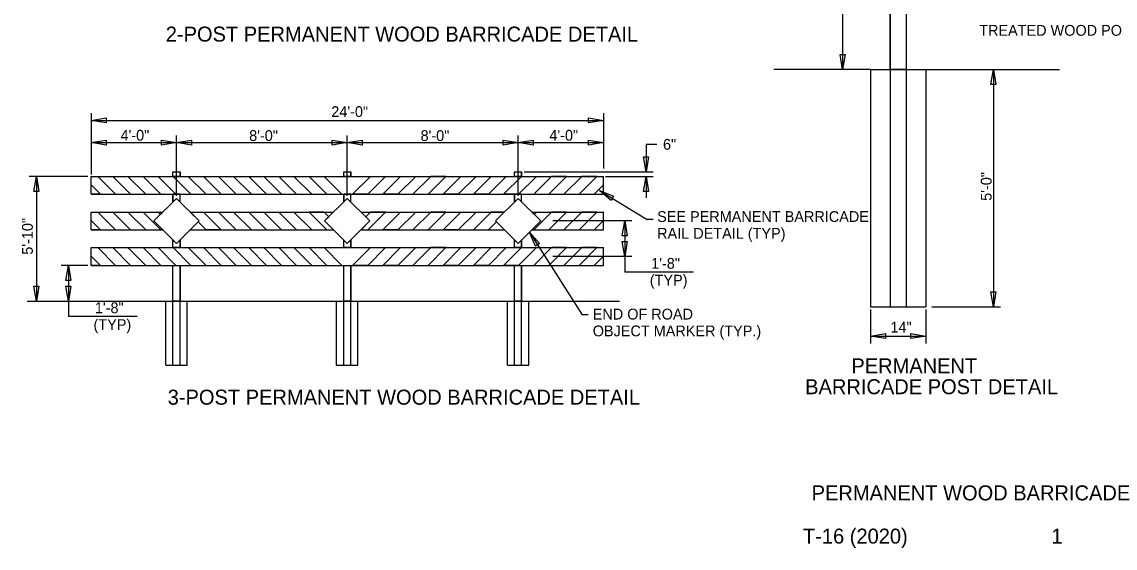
# Model space of a CAD drawing. Extents: x 1.2 to 17.3, y 0.6 to 10.2.
# Drawn here: x 1.19 to 10.31, y 0.57 to 4.96 of the extents above; entities that cross this region are included whole.
import ezdxf

# ---------------------------------------------------------------- set-up
doc = ezdxf.new("R2010")
doc.units = 0
for name, color, linetype in [('1000 STD_ Prop Object Lines', 7, 'Continuous'), ('1001 STD_ Prop Hidden Lines', 7, 'Continuous'), ('1002 STD_ Exist Object Lines', 7, 'Continuous'), ('1003 STD_ Exist Hidden Lines', 7, 'Continuous'), ('1004 STD_ Center Lines', 7, 'Continuous'), ('1005 STD_ Dimension Lines', 7, 'Continuous'), ('1006 STD_ Title Block Titles', 7, 'Continuous'), ('1007 STD_ SubTitles', 7, 'Continuous'), ('1009 STD_ Shading', 7, 'Continuous')]:
    doc.layers.add(name, color=color, linetype=linetype)

msp = doc.modelspace()

# ---------------------------------------------------------------- linework, layer by layer
at = {"layer": '1002 STD_ Exist Object Lines'}
for p, q in [((8.0361, 6.8711), (8.0361, 4.5642)), ((9.2932, 4.5642), (9.2932, 2.5868)), ((1.771, 4.2002), (1.771, 3.6908)), ((6.0425, 4.2002), (6.0425, 3.7404)), ((1.771, 4.1402), (6.0425, 4.1402)), ((1.771, 3.9556), (2.4829, 3.9556)), ((2.4829, 3.9556), (3.9067, 3.9556)), ((3.9067, 3.9556), (5.3306, 3.9556)), ((5.3306, 3.9556), (6.0425, 3.9556)), ((6.3981, 3.94), (6.3981, 3.7115)), ((6.4871, 3.94), (6.3981, 3.94)), ((1.7423, 3.673), (1.2551, 3.673)), ((1.3151, 3.673), (1.3151, 2.6348)), ((5.3827, 3.7115), (6.4581, 3.7115)), ((6.0599, 3.673), (6.4581, 3.673)), ((6.3981, 3.673), (6.3981, 3.495)), ((6.0099, 3.557), (6.4058, 3.3138)), ((6.2201, 3.3022), (6.2201, 3.0056)), ((6.4561, 3.3138), (6.4058, 3.3138)), ((5.4248, 3.2079), (5.8637, 2.521)), ((1.7423, 2.9314), (1.5221, 2.9314)), ((1.5821, 2.9314), (1.5821, 2.6348)), ((6.2201, 3.0056), (6.2201, 2.8752)), ((6.7931, 2.8752), (6.2201, 2.8752)), ((1.5821, 2.6348), (1.5821, 2.5045)), ((8.2688, 2.5641), (8.2688, 2.282)), ((8.7302, 2.5641), (8.7302, 2.282)), ((8.7815, 2.5868), (9.3532, 2.5868)), ((2.1551, 2.5045), (1.5821, 2.5045)), ((5.9141, 2.521), (5.8637, 2.521)), ((8.2688, 2.342), (8.7302, 2.342))]:
    msp.add_line(p, q, dxfattribs=at)
for points in [[(8.0569, 4.6892), (8.0361, 4.5642), (8.0153, 4.6892)], [(9.2724, 4.4392), (9.2932, 4.5642), (9.314, 4.4392)], [(1.896, 4.1194), (1.771, 4.1402), (1.896, 4.161)], [(5.9175, 4.161), (6.0425, 4.1402), (5.9175, 4.1194)], [(1.896, 3.9348), (1.771, 3.9556), (1.896, 3.9764)], [(2.3579, 3.9764), (2.4829, 3.9556), (2.3579, 3.9348)], [(2.6079, 3.9348), (2.4829, 3.9556), (2.6079, 3.9764)], [(3.7817, 3.9764), (3.9067, 3.9556), (3.7817, 3.9348)], [(4.0317, 3.9348), (3.9067, 3.9556), (4.0317, 3.9764)], [(5.2056, 3.9764), (5.3306, 3.9556), (5.2056, 3.9348)], [(5.4556, 3.9348), (5.3306, 3.9556), (5.4556, 3.9764)], [(5.9175, 3.9764), (6.0425, 3.9556), (5.9175, 3.9348)], [(6.4189, 3.8365), (6.3981, 3.7115), (6.3773, 3.8365)], [(1.2943, 3.548), (1.3151, 3.673), (1.3359, 3.548)], [(6.3773, 3.548), (6.3981, 3.673), (6.4189, 3.548)], [(6.1056, 3.4739), (6.0099, 3.557), (6.1273, 3.5093)], [(6.1993, 3.1772), (6.2201, 3.3022), (6.2409, 3.1772)], [(5.4746, 3.0914), (5.4248, 3.2079), (5.5097, 3.1138)], [(6.2409, 3.1306), (6.2201, 3.0056), (6.1993, 3.1306)], [(1.5613, 2.8064), (1.5821, 2.9314), (1.6029, 2.8064)], [(1.3359, 2.7598), (1.3151, 2.6348), (1.2943, 2.7598)], [(1.6029, 2.7598), (1.5821, 2.6348), (1.5613, 2.7598)], [(9.314, 2.7118), (9.2932, 2.5868), (9.2724, 2.7118)], [(8.3938, 2.3212), (8.2688, 2.342), (8.3938, 2.3628)], [(8.6052, 2.3628), (8.7302, 2.342), (8.6052, 2.3212)]]:
    msp.add_lwpolyline(points, close=True, dxfattribs=at)
at = {"layer": '1004 STD_ Center Lines'}
for p, q in [((8.2688, 4.5642), (7.462, 4.5642)), ((8.7302, 4.5642), (9.8456, 4.5642)), ((1.2385, 2.6348), (6.1767, 2.6348))]:
    msp.add_line(p, q, dxfattribs=at)
at = {"layer": '1005 STD_ Dimension Lines'}
for p, q in [((8.4336, 7.0524), (8.4336, 4.5642)), ((8.5654, 7.0688), (8.5654, 4.5642)), ((8.2688, 4.5642), (8.7302, 4.5642)), ((8.2688, 4.5642), (8.2688, 2.5868)), ((8.7302, 4.5642), (8.7302, 2.5868)), ((1.771, 3.673), (6.0425, 3.673)), ((1.771, 3.5247), (1.771, 3.673)), ((2.4532, 3.7115), (2.5126, 3.7115)), ((2.4532, 3.673), (2.4532, 3.7115)), ((2.5126, 3.673), (2.5126, 3.7115)), ((3.8771, 3.7115), (3.9364, 3.7115)), ((3.8771, 3.673), (3.8771, 3.7115)), ((3.9364, 3.673), (3.9364, 3.7115)), ((5.3009, 3.7115), (5.3602, 3.7115)), ((5.3009, 3.673), (5.3009, 3.7115)), ((5.3602, 3.673), (5.3602, 3.7115)), ((6.0425, 3.5247), (6.0425, 3.673)), ((1.771, 3.5247), (6.0425, 3.5247)), ((2.4532, 3.4613), (2.4532, 3.5247)), ((2.5126, 3.4614), (2.5126, 3.5247)), ((3.8771, 3.4613), (3.8771, 3.5247)), ((3.9364, 3.4614), (3.9364, 3.5247)), ((5.3009, 3.4613), (5.3009, 3.5247)), ((5.3602, 3.4614), (5.3602, 3.5247)), ((1.771, 3.3764), (2.3683, 3.3764)), ((1.771, 3.2281), (1.771, 3.3764)), ((2.5975, 3.3764), (3.7921, 3.3764)), ((4.0213, 3.3764), (5.2159, 3.3764)), ((5.4452, 3.3764), (6.0425, 3.3764)), ((6.0425, 3.2281), (6.0425, 3.3764)), ((1.771, 3.2281), (2.3683, 3.2281)), ((2.5975, 3.2281), (3.7921, 3.2281)), ((4.0213, 3.2281), (5.2159, 3.2281)), ((5.4452, 3.2281), (6.0425, 3.2281)), ((2.4532, 3.0798), (2.4532, 3.1432)), ((2.5126, 3.0798), (2.5126, 3.1431)), ((3.8771, 3.0798), (3.8771, 3.1432)), ((3.9364, 3.0798), (3.9364, 3.1431)), ((5.3009, 3.0798), (5.3009, 3.1432)), ((5.3602, 3.0798), (5.3602, 3.1431)), ((1.771, 3.0798), (6.0425, 3.0798)), ((1.771, 2.9314), (1.771, 3.0798)), ((6.0425, 2.9314), (6.0425, 3.0798)), ((1.771, 2.9314), (6.0425, 2.9314)), ((2.4532, 2.6348), (2.4532, 2.9314)), ((2.5126, 2.6348), (2.5126, 2.9314)), ((3.8771, 2.6348), (3.8771, 2.9314)), ((3.9364, 2.6348), (3.9364, 2.9314)), ((5.3009, 2.6348), (5.3009, 2.9314)), ((5.3602, 2.6348), (5.3602, 2.9314)), ((2.3939, 2.1009), (2.3939, 2.6348)), ((2.5719, 2.1009), (2.5719, 2.6348)), ((3.8177, 2.1009), (3.8177, 2.6348)), ((3.9957, 2.1009), (3.9957, 2.6348)), ((5.2416, 2.1009), (5.2416, 2.6348)), ((5.4195, 2.1009), (5.4195, 2.6348)), ((8.2688, 2.5868), (8.7302, 2.5868)), ((2.3939, 2.1009), (2.5719, 2.1009)), ((3.8177, 2.1009), (3.9957, 2.1009)), ((5.2416, 2.1009), (5.4195, 2.1009))]:
    msp.add_line(p, q, dxfattribs=at)
for points in [[(2.2941, 3.3022), (2.4829, 3.491), (2.6717, 3.3022), (2.4829, 3.1135)], [(3.7179, 3.3022), (3.9067, 3.491), (4.0955, 3.3022), (3.9067, 3.1135)], [(5.1418, 3.3022), (5.3306, 3.491), (5.5193, 3.3022), (5.3306, 3.1135)]]:
    msp.add_lwpolyline(points, close=True, dxfattribs=at)
at = {"layer": '1006 STD_ Title Block Titles'}
for p, q in [((2.4829, 3.5111), (2.4829, 4.0156)), ((3.9067, 3.5111), (3.9067, 4.0156)), ((5.3306, 3.5111), (5.3306, 4.0156)), ((6.2801, 3.3022), (5.6214, 3.3022)), ((6.2801, 3.0056), (5.6214, 3.0056))]:
    msp.add_line(p, q, dxfattribs=at)
at = {"layer": '1007 STD_ SubTitles'}
for p, q in [((8.4336, 4.5642), (8.4336, 2.5868)), ((8.5654, 4.5642), (8.5654, 2.5868)), ((2.4532, 2.1009), (2.4532, 2.6348)), ((2.5126, 2.1009), (2.5126, 2.6348)), ((3.8771, 2.1009), (3.8771, 2.6348)), ((3.9364, 2.1009), (3.9364, 2.6348)), ((5.3009, 2.1009), (5.3009, 2.6348)), ((5.3602, 2.1009), (5.3602, 2.6348))]:
    msp.add_line(p, q, dxfattribs=at)
at = {"layer": '1009 STD_ Shading'}
for p, q in [((1.8262, 3.673), (1.9745, 3.5247)), ((2.1003, 3.5247), (1.952, 3.673)), ((2.2262, 3.5247), (2.0779, 3.673)), ((2.0779, 3.673), (2.2037, 3.673)), ((2.2037, 3.673), (2.352, 3.5247)), ((2.3296, 3.673), (2.4779, 3.5247)), ((2.6037, 3.5247), (2.4554, 3.673)), ((2.5813, 3.673), (2.7296, 3.5247)), ((2.8554, 3.5247), (2.7071, 3.673)), ((2.833, 3.673), (2.9813, 3.5247)), ((3.1071, 3.5247), (2.9588, 3.673)), ((3.0847, 3.673), (3.233, 3.5247)), ((3.3588, 3.5247), (3.2105, 3.673)), ((3.4847, 3.5247), (3.3364, 3.673)), ((3.3364, 3.673), (3.4622, 3.673)), ((3.4622, 3.673), (3.6105, 3.5247)), ((3.7364, 3.5247), (3.5881, 3.673)), ((3.5881, 3.673), (3.7139, 3.673)), ((3.7139, 3.673), (3.8622, 3.5247)), ((3.9512, 3.5247), (4.0995, 3.673)), ((4.2254, 3.673), (4.0771, 3.5247)), ((4.2029, 3.5247), (4.3512, 3.673)), ((4.4771, 3.673), (4.3288, 3.5247)), ((4.6029, 3.673), (4.4546, 3.5247)), ((4.5805, 3.5247), (4.7288, 3.673)), ((4.7288, 3.673), (4.6029, 3.673)), ((4.7063, 3.5247), (4.8546, 3.673)), ((4.9805, 3.673), (4.8322, 3.5247)), ((4.958, 3.5247), (5.1063, 3.673)), ((5.2322, 3.673), (5.0839, 3.5247)), ((5.2097, 3.5247), (5.358, 3.673)), ((5.4839, 3.673), (5.3356, 3.5247)), ((5.6097, 3.673), (5.4614, 3.5247)), ((5.5873, 3.5247), (5.7356, 3.673)), ((5.7356, 3.673), (5.6097, 3.673)), ((5.8614, 3.673), (5.7131, 3.5247)), ((5.839, 3.5247), (5.9873, 3.673)), ((5.9873, 3.673), (5.8614, 3.673)), ((1.9745, 3.5247), (2.1003, 3.5247)), ((2.4779, 3.5247), (2.6037, 3.5247)), ((2.7296, 3.5247), (2.8554, 3.5247)), ((2.9813, 3.5247), (3.1071, 3.5247)), ((3.233, 3.5247), (3.3588, 3.5247)), ((4.0771, 3.5247), (3.9512, 3.5247)), ((4.3288, 3.5247), (4.2029, 3.5247)), ((4.8322, 3.5247), (4.7063, 3.5247)), ((5.0839, 3.5247), (4.958, 3.5247)), ((5.3356, 3.5247), (5.2097, 3.5247)), ((1.8262, 3.3764), (1.9745, 3.2281)), ((2.1003, 3.2281), (1.952, 3.3764)), ((2.2262, 3.2281), (2.0779, 3.3764)), ((2.0779, 3.3764), (2.2037, 3.3764)), ((2.2037, 3.3764), (2.352, 3.2281)), ((2.833, 3.3764), (2.9813, 3.2281)), ((3.1071, 3.2281), (2.9588, 3.3764)), ((3.0847, 3.3764), (3.233, 3.2281)), ((3.3588, 3.2281), (3.2105, 3.3764)), ((3.4847, 3.2281), (3.3364, 3.3764)), ((3.3364, 3.3764), (3.4622, 3.3764)), ((3.4622, 3.3764), (3.6105, 3.2281)), ((4.2029, 3.2281), (4.3512, 3.3764)), ((4.4771, 3.3764), (4.3288, 3.2281)), ((4.6029, 3.3764), (4.4546, 3.2281)), ((4.5805, 3.2281), (4.7288, 3.3764)), ((4.7288, 3.3764), (4.6029, 3.3764)), ((4.7063, 3.2281), (4.8546, 3.3764)), ((4.9805, 3.3764), (4.8322, 3.2281)), ((5.6097, 3.3764), (5.4614, 3.2281)), ((5.5873, 3.2281), (5.7356, 3.3764)), ((5.7356, 3.3764), (5.6097, 3.3764)), ((5.8614, 3.3764), (5.7131, 3.2281)), ((5.839, 3.2281), (5.9873, 3.3764)), ((5.9873, 3.3764), (5.8614, 3.3764)), ((1.9745, 3.2281), (2.1003, 3.2281)), ((2.9813, 3.2281), (3.1071, 3.2281)), ((3.233, 3.2281), (3.3588, 3.2281)), ((4.3288, 3.2281), (4.2029, 3.2281)), ((4.8322, 3.2281), (4.7063, 3.2281)), ((1.8262, 3.0798), (1.9745, 2.9314)), ((2.1003, 2.9314), (1.952, 3.0798)), ((2.2262, 2.9314), (2.0779, 3.0798)), ((2.0779, 3.0798), (2.2037, 3.0798)), ((2.2037, 3.0798), (2.352, 2.9314)), ((2.3296, 3.0798), (2.4779, 2.9314)), ((2.6037, 2.9314), (2.4554, 3.0798)), ((2.5813, 3.0798), (2.7296, 2.9314)), ((2.8554, 2.9314), (2.7071, 3.0798)), ((2.833, 3.0798), (2.9813, 2.9314)), ((3.1071, 2.9314), (2.9588, 3.0798)), ((3.0847, 3.0798), (3.233, 2.9314)), ((3.3588, 2.9314), (3.2105, 3.0798)), ((3.4847, 2.9314), (3.3364, 3.0798)), ((3.3364, 3.0798), (3.4622, 3.0798)), ((3.4622, 3.0798), (3.6105, 2.9314)), ((3.7364, 2.9314), (3.5881, 3.0798)), ((3.5881, 3.0798), (3.7139, 3.0798)), ((3.7139, 3.0798), (3.8622, 2.9314)), ((3.9512, 2.9314), (4.0995, 3.0798)), ((4.2254, 3.0798), (4.0771, 2.9314)), ((4.2029, 2.9314), (4.3512, 3.0798)), ((4.4771, 3.0798), (4.3288, 2.9314)), ((4.6029, 3.0798), (4.4546, 2.9314)), ((4.5805, 2.9314), (4.7288, 3.0798)), ((4.7288, 3.0798), (4.6029, 3.0798)), ((4.7063, 2.9314), (4.8546, 3.0798)), ((4.9805, 3.0798), (4.8322, 2.9314)), ((4.958, 2.9314), (5.1063, 3.0798)), ((5.2322, 3.0798), (5.0839, 2.9314)), ((5.2097, 2.9314), (5.358, 3.0798)), ((5.4839, 3.0798), (5.3356, 2.9314)), ((5.6097, 3.0798), (5.4614, 2.9314)), ((5.5873, 2.9314), (5.7356, 3.0798)), ((5.7356, 3.0798), (5.6097, 3.0798)), ((5.8614, 3.0798), (5.7131, 2.9314)), ((5.839, 2.9314), (5.9873, 3.0798)), ((5.9873, 3.0798), (5.8614, 3.0798)), ((1.9745, 2.9314), (2.1003, 2.9314)), ((2.4779, 2.9314), (2.6037, 2.9314)), ((2.7296, 2.9314), (2.8554, 2.9314)), ((2.9813, 2.9314), (3.1071, 2.9314)), ((3.233, 2.9314), (3.3588, 2.9314)), ((4.0771, 2.9314), (3.9512, 2.9314)), ((4.3288, 2.9314), (4.2029, 2.9314)), ((4.8322, 2.9314), (4.7063, 2.9314)), ((5.0839, 2.9314), (4.958, 2.9314)), ((5.3356, 2.9314), (5.2097, 2.9314))]:
    msp.add_line(p, q, dxfattribs=at)
for points in [[(8.4336, 7.0524), (8.5654, 7.0688), (8.5654, 4.5642), (8.4336, 4.5642)], [(2.4532, 3.7115), (2.5126, 3.7115), (2.5126, 3.673), (2.4532, 3.673)], [(3.8771, 3.7115), (3.9364, 3.7115), (3.9364, 3.673), (3.8771, 3.673)], [(5.3009, 3.7115), (5.3602, 3.7115), (5.3602, 3.673), (5.3009, 3.673)], [(1.771, 3.6024), (1.8486, 3.5247), (1.771, 3.5247)], [(6.0425, 3.6024), (5.9648, 3.5247), (6.0425, 3.5247)], [(2.2941, 3.3022), (2.4829, 3.491), (2.6717, 3.3022), (2.4829, 3.1135)], [(2.4532, 3.5247), (2.4532, 3.4613), (2.4829, 3.491), (2.5126, 3.4614), (2.5126, 3.5247)], [(3.7179, 3.3022), (3.9067, 3.491), (4.0955, 3.3022), (3.9067, 3.1135)], [(3.8771, 3.5247), (3.8771, 3.4613), (3.9067, 3.491), (3.9364, 3.4614), (3.9364, 3.5247)], [(5.1418, 3.3022), (5.3306, 3.491), (5.5193, 3.3022), (5.3306, 3.1135)], [(5.3009, 3.5247), (5.3009, 3.4613), (5.3306, 3.491), (5.3602, 3.4614), (5.3602, 3.5247)], [(2.3683, 3.3764), (2.3489, 3.357), (2.3296, 3.3764)], [(2.7071, 3.3764), (2.8554, 3.2281), (2.7296, 3.2281), (2.6635, 3.2941), (2.6717, 3.3022), (2.5975, 3.3764)], [(3.5881, 3.3764), (3.7364, 3.2281), (3.7921, 3.2281), (3.7179, 3.3022), (3.753, 3.3373), (3.7139, 3.3764)], [(4.0995, 3.3764), (4.0604, 3.3373), (4.0955, 3.3022), (4.0213, 3.2281), (4.0771, 3.2281), (4.2254, 3.3764)], [(5.1063, 3.3764), (4.958, 3.2281), (5.0839, 3.2281), (5.1499, 3.2941), (5.1418, 3.3022), (5.2159, 3.3764)], [(5.4839, 3.3764), (5.4645, 3.357), (5.4452, 3.3764)], [(1.771, 3.3057), (1.8486, 3.2281), (1.771, 3.2281)], [(6.0425, 3.3057), (5.9648, 3.2281), (6.0425, 3.2281)], [(2.4532, 3.1432), (2.4829, 3.1135), (2.5126, 3.1431), (2.5126, 3.0798), (2.4532, 3.0798)], [(3.8771, 3.1432), (3.9067, 3.1135), (3.9364, 3.1431), (3.9364, 3.0798), (3.8771, 3.0798)], [(5.3009, 3.1432), (5.3306, 3.1135), (5.3602, 3.1431), (5.3602, 3.0798), (5.3009, 3.0798)], [(1.771, 3.0091), (1.8486, 2.9314), (1.771, 2.9314)], [(6.0425, 3.0091), (5.9648, 2.9314), (6.0425, 2.9314)], [(2.4532, 2.9314), (2.5126, 2.9314), (2.5126, 2.6348), (2.4532, 2.6348)], [(3.8771, 2.9314), (3.9364, 2.9314), (3.9364, 2.6348), (3.8771, 2.6348)], [(5.3009, 2.9314), (5.3602, 2.9314), (5.3602, 2.6348), (5.3009, 2.6348)]]:
    msp.add_lwpolyline(points, close=True, dxfattribs=at)

# ---------------------------------------------------------------- texts
at = {"layer": '1000 STD_ Prop Object Lines'}
for s, p in [('PERMANENT WOOD BARRICADE', (7.7783, 0.9729)), ('T-16 (2020)', (7.706, 0.6123)), ('1', (9.777, 0.6119))]:
    msp.add_text(s, height=0.125, dxfattribs=at).set_placement(p)
at = {"layer": '1001 STD_ Prop Hidden Lines'}
for s, rotation, p in [('TREATED WOOD POST', 360, (9.1754, 4.8466)), ('24\'-0"', 360, (3.7735, 4.1692)), ('4\'-0"', 360, (2.0163, 3.9716)), ('8\'-0"', 360, (3.0888, 3.9691)), ('8\'-0"', 360, (4.5178, 3.9691)), ('4\'-0"', 360, (5.5917, 3.9716)), ('6"', 360, (6.5392, 3.8961)), ('5\'-0"', 90, (9.2789, 3.4702)), ('SEE PERMANENT BARRICADE', 360, (6.4902, 3.2941)), ('5\'-10"', 90, (1.285, 3.0208)), ('RAIL DETAIL (TYP)', 360, (6.4902, 3.1541)), ('1\'-8"', 360, (6.4405, 2.9041)), ('(TYP)', 360, (6.429, 2.7641)), ('1\'-8"', 360, (1.8025, 2.5334)), ('END OF ROAD', 360, (5.9532, 2.4806)), ('(TYP)', 360, (1.791, 2.3934)), ('14"', 360, (8.4352, 2.3718)), ('OBJECT MARKER (TYP.)', 360, (5.9532, 2.3406))]:
    msp.add_text(s, height=0.09, rotation=rotation, dxfattribs=at).set_placement(p)
at = {"layer": '1003 STD_ Exist Hidden Lines'}
for s, p in [('2-POST PERMANENT WOOD BARRICADE DETAIL', (2.3935, 4.7977)), ('PERMANENT', (8.1094, 2.0322)), ('BARRICADE POST DETAIL', (7.7242, 1.858)), ('3-POST PERMANENT WOOD BARRICADE DETAIL', (2.4095, 1.7707))]:
    msp.add_text(s, height=0.125, dxfattribs=at).set_placement(p)

doc.saveas('drawing.dxf')
